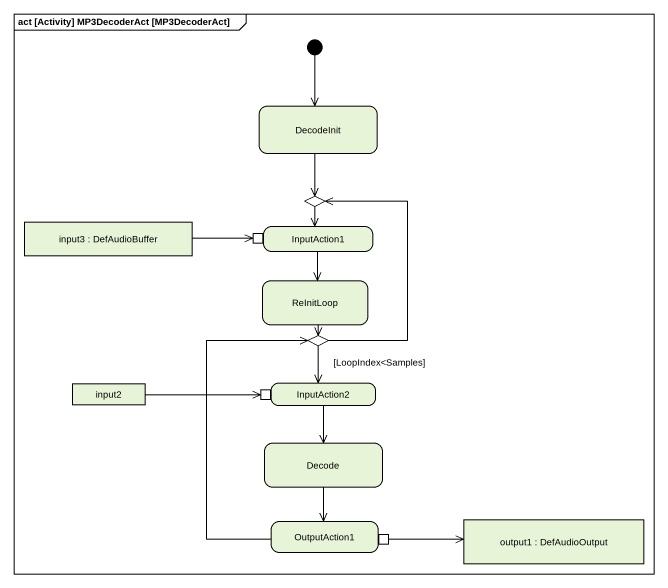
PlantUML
@startuml
mainframe act [Activity] MP3DecoderAct [MP3DecoderAct]
hide empty description
state DecodeInit
state "input3 : DefAudioBuffer" as input3 <<object>>
state choice1 <<choice>>
state InputAction1 {
  state pin1 <<inputPin>>
}
state ReInitLoop
state choice2 <<choice>>
state input2 <<object>>
state InputAction2 {
  state pin2 <<inputPin>>
}
state Decode
state OutputAction1 {
  state pin3 <<outputPin>>
}
state "output1 : DefAudioOutput" as output1 <<object>>
[*] --> DecodeInit
DecodeInit --> choice1
input3 -right-> pin1
choice1 --> InputAction1
InputAction1 --> ReInitLoop
ReInitLoop --> choice2
choice2 -up-> choice1
choice2 --> InputAction2 : [LoopIndex<Samples]
input2 -right-> pin2
InputAction2 --> Decode
Decode --> OutputAction1
OutputAction1 -up-> choice2
pin3 -right-> output1
@enduml
